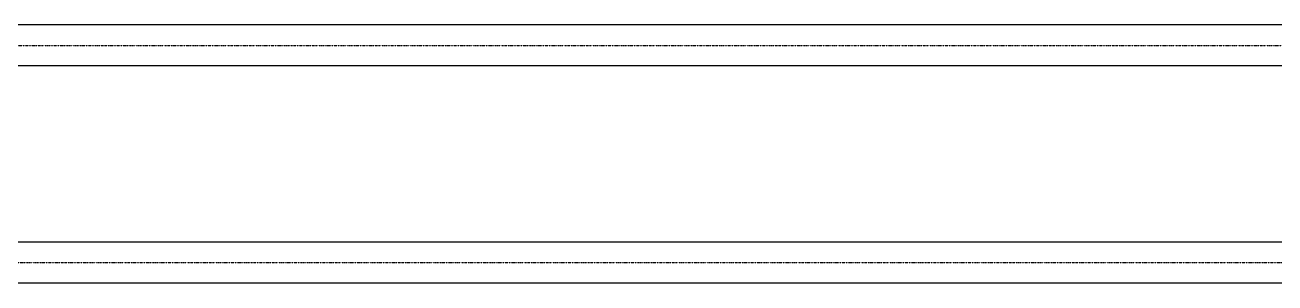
# Model space of a CAD drawing. Header units: millimetres. Extents: x -10011772 to -8149599, y 2847708 to 3434448.
# Drawn here: x -9615209 to -9604909, y 3119833 to 3121959 of the extents above; entities that cross this region are included whole.
import ezdxf

# ---------------------------------------------------------------- set-up
doc = ezdxf.new("R2010")
doc.units = ezdxf.units.MM
doc.linetypes.add('DIVIDE2', pattern=[0.625, 0.25, -0.125, 0, -0.125, 0, -0.125])
doc.layers.add('总平面底图', color=9, linetype='Continuous')

# ---------------------------------------------------------------- blocks, each defined once
blk = doc.blocks.new('总平面底图 爆炸危险区 LOCATION I')
at = {"layer": '总平面底图', "linetype": 'Continuous'}
for p, q in [((188714.4109334899, 97255.70331361005), (147728.551771597, 97255.70331361005)), ((188714.4109334899, 97087.42831361003), (147728.551771597, 97087.42831361003)), ((189171.0951172626, 96360.80476269673), (163289.0091642644, 96360.80476269696)), ((189171.0951172626, 96192.52976269682), (163289.0091642644, 96192.52976269682))]:
    blk.add_line(p, q, dxfattribs=at)
at = {"layer": '总平面底图', "linetype": 'DIVIDE2'}
for p, q in [((147728.551771597, 97171.56581360998), (188714.4109334899, 97171.56581360998)), ((163289.0091642644, 96276.66726269701), (189171.0951172626, 96276.66726269678))]:
    blk.add_line(p, q, dxfattribs=at)

msp = doc.modelspace()

# ---------------------------------------------------------------- block references
at = {"layer": '总平面底图', "xscale": 2, "yscale": 2, "zscale": 2}
msp.add_blockref('总平面底图 爆炸危险区 LOCATION I', (-9949454.282319851, 2927447.878181145), dxfattribs=at)

doc.saveas('drawing.dxf')
